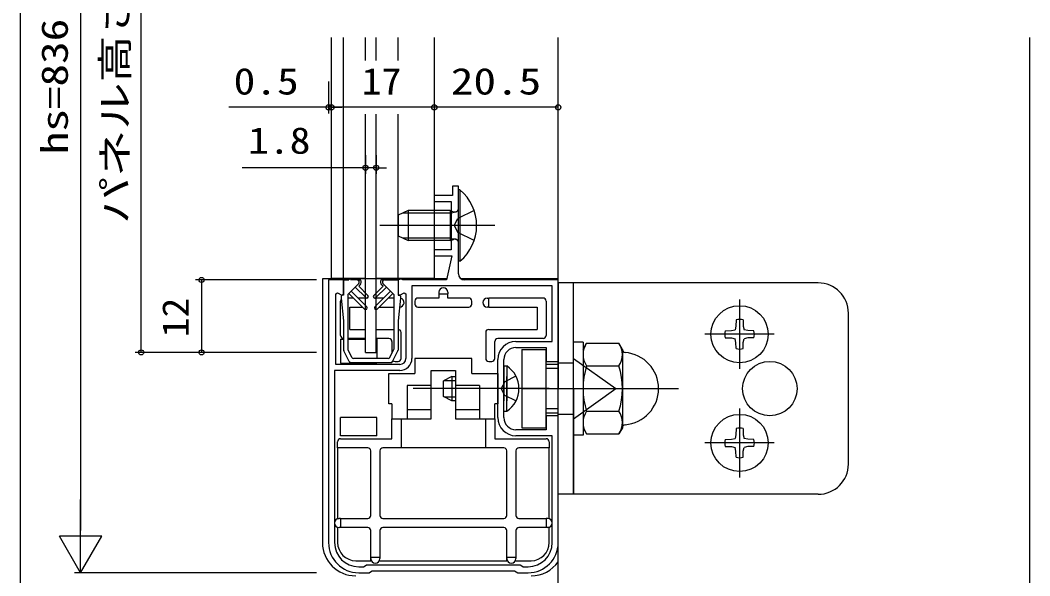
# Model space of a CAD drawing. Units: millimetres, scale not verified. Extents: x -693 to 693, y -1119 to 1122.
# Drawn here: x -491.5 to -324.5, y 475.9 to 567.9 of the extents above; entities that cross this region are included whole.
import ezdxf
from ezdxf.enums import TextEntityAlignment as Align

# ---------------------------------------------------------------- set-up
doc = ezdxf.new("R2010")
doc.units = ezdxf.units.MM
doc.header["$LTSCALE"] = 4
doc.linetypes.add('CHAIN2', pattern=[12, 9, -1, 1, -1])
doc.linetypes.add('DASHED3', pattern=[4, 3, -1])
for name, color, linetype in [('0-2_YKK_12', 2, 'Continuous'), ('0-3_YKK_13', 4, 'Continuous'), ('0-4_YKK_D', 6, 'Continuous'), ('0-6_YKK_11', 7, 'Continuous')]:
    doc.layers.add(name, color=color, linetype=linetype)
doc.styles.add('ＭＳ ゴシック', font='')
doc.styles.get('ＭＳ ゴシック').set_extended_font_data('MS Gothic')

msp = doc.modelspace()

# ---------------------------------------------------------------- linework, layer by layer
at = {"layer": '0-2_YKK_12'}
for p, q in [((-439.999, 525.218), (-439.999, 565.075)), ((-437.999, 525.218), (-437.999, 565.075)), ((-428.999, 561.269), (-428.999, 565.075)), ((-422.999, 565.075), (-422.999, 525.218)), ((-402.499, 189.774), (-402.499, 565.075)), ((-324.499, 189.774), (-324.499, 565.075)), ((-428.999, 525.218), (-428.999, 552.38)), ((-439.999, 525.218), (-434.499, 525.218)), ((-432.499, 525.218), (-422.999, 525.218))]:
    msp.add_line(p, q, dxfattribs=at)
at = {"layer": '0-3_YKK_13'}
for p, q in [((-434.401, 561.269), (-434.401, 565.075)), ((-432.601, 561.269), (-432.601, 565.075)), ((-434.401, 512.918), (-434.401, 552.38)), ((-432.601, 512.918), (-432.601, 552.38)), ((-418.999, 528.018), (-418.999, 539.818)), ((-418.751, 539.818), (-418.999, 539.818)), ((-418.751, 539.818), (-418.751, 528.018)), ((-418.751, 528.018), (-418.999, 528.018)), ((-441.499, 525.118), (-441.499, 481.411)), ((-420.958, 525.118), (-441.499, 525.118)), ((-437.149, 524.918), (-437.999, 524.918)), ((-437.999, 524.918), (-437.149, 524.918)), ((-435.749, 524.918), (-436.849, 524.918)), ((-435.749, 524.918), (-435.201, 524.918)), ((-431.249, 524.918), (-431.797, 524.918)), ((-431.249, 524.918), (-428.999, 524.918)), ((-402.499, 525.118), (-418.599, 525.118)), ((-399.999, 489.418), (-399.999, 524.418)), ((-437.299, 522.523), (-435.501, 524.321)), ((-436.775, 523.048), (-434.172, 520.445)), ((-436.078, 523.744), (-434.326, 521.992)), ((-435.512, 523.886), (-435.289, 524.109)), ((-435.512, 523.886), (-433.972, 522.345)), ((-431.485, 523.886), (-433.026, 522.345)), ((-430.223, 523.048), (-432.826, 520.445)), ((-430.92, 523.744), (-432.672, 521.992)), ((-431.485, 523.886), (-431.709, 524.109)), ((-429.699, 522.523), (-431.496, 524.321)), ((-422.249, 522.868), (-422.249, 522.618)), ((-420.749, 522.868), (-420.749, 522.618)), ((-438.499, 515.718), (-438.499, 521.418)), ((-437.299, 522.523), (-437.299, 513.454)), ((-436.352, 521.918), (-437.299, 521.918)), ((-437.128, 522.694), (-434.526, 520.092)), ((-434.401, 521.918), (-435.645, 521.918)), ((-431.352, 521.918), (-432.601, 521.918)), ((-429.87, 522.694), (-432.472, 520.092)), ((-429.699, 521.918), (-430.645, 521.918)), ((-429.699, 522.523), (-429.699, 513.454)), ((-426.199, 521.418), (-426.199, 520.918)), ((-422.249, 522.618), (-420.749, 522.618)), ((-416.799, 520.918), (-416.799, 521.418)), ((-414.249, 521.918), (-413.999, 521.918)), ((-404.999, 521.918), (-413.999, 521.918)), ((-413.999, 520.418), (-413.999, 521.918)), ((-404.499, 521.418), (-404.499, 515.718)), ((-432.145, 520.418), (-429.699, 520.418)), ((-428.749, 520.418), (-428.757, 520.418)), ((-425.699, 520.418), (-417.299, 520.418)), ((-413.999, 520.418), (-414.249, 520.418)), ((-354.499, 494.418), (-354.499, 519.418)), ((-437.999, 518.118), (-437.999, 513.289)), ((-428.999, 518.118), (-428.999, 513.289)), ((-373.092, 518.295), (-373.11, 517.257)), ((-371.906, 518.295), (-371.888, 517.257)), ((-436.999, 516.718), (-434.401, 516.718)), ((-432.601, 516.718), (-429.699, 516.718)), ((-428.499, 511.918), (-428.499, 516.218)), ((-414.499, 516.218), (-414.499, 511.918)), ((-413.999, 516.718), (-405.999, 516.718)), ((-374.876, 516.512), (-373.837, 516.53)), ((-373.837, 516.53), (-373.229, 516.648)), ((-373.11, 517.257), (-373.229, 516.648)), ((-371.888, 517.257), (-371.769, 516.648)), ((-371.161, 516.53), (-371.769, 516.648)), ((-370.122, 516.512), (-371.161, 516.53)), ((-438.499, 515.118), (-438.499, 511.118)), ((-438.499, 515.118), (-437.999, 515.118)), ((-434.401, 515.218), (-437.299, 515.218)), ((-437.299, 515.118), (-434.401, 515.118)), ((-430.499, 515.218), (-432.601, 515.218)), ((-432.601, 515.118), (-432.499, 515.118)), ((-432.499, 515.118), (-432.499, 511.918)), ((-429.999, 514.718), (-429.999, 512.784)), ((-412.999, 511.918), (-412.999, 514.718)), ((-404.999, 515.218), (-412.499, 515.218)), ((-398.399, 514.618), (-399.999, 514.618)), ((-398.399, 514.618), (-398.399, 499.218)), ((-398.399, 513.418), (-397.818, 514.424)), ((-397.818, 514.424), (-392.479, 514.424)), ((-391.899, 513.418), (-392.479, 514.424)), ((-374.872, 515.325), (-373.837, 515.307)), ((-373.837, 515.307), (-373.229, 515.189)), ((-373.11, 514.58), (-373.229, 515.189)), ((-373.092, 513.541), (-373.11, 514.58)), ((-371.906, 513.541), (-371.888, 514.58)), ((-371.888, 514.58), (-371.769, 515.189)), ((-371.161, 515.307), (-371.769, 515.189)), ((-370.122, 515.325), (-371.161, 515.307)), ((-437.082, 511.384), (-437.967, 513.155)), ((-436.649, 512.084), (-437.267, 513.32)), ((-434.401, 512.918), (-432.601, 512.918)), ((-430.349, 512.084), (-429.731, 513.32)), ((-429.916, 511.384), (-429.031, 513.155)), ((-408.499, 513.418), (-408.499, 500.418)), ((-408.499, 513.418), (-404.499, 513.418)), ((-404.499, 500.418), (-404.499, 513.418)), ((-398.399, 513.418), (-398.399, 500.418)), ((-391.899, 513.418), (-391.899, 500.418)), ((-438.499, 511.118), (-432.499, 511.118)), ((-436.813, 511.218), (-430.184, 511.218)), ((-430.617, 511.918), (-436.381, 511.918)), ((-432.499, 511.218), (-432.499, 511.118)), ((-429.499, 511.418), (-428.999, 511.418)), ((-413.999, 511.418), (-413.499, 511.418)), ((-430.499, 509.418), (-426.199, 509.418)), ((-430.499, 504.418), (-430.499, 509.418)), ((-416.799, 509.418), (-412.499, 509.418)), ((-412.499, 509.418), (-412.499, 504.418)), ((-411.499, 510.668), (-411.499, 504.918)), ((-411.499, 510.668), (-410.99, 510.668)), ((-410.99, 510.668), (-410.99, 504.918)), ((-402.499, 510.918), (-404.499, 510.918)), ((-402.499, 510.27), (-404.499, 510.27)), ((-397.818, 510.671), (-392.479, 510.671)), ((-420.099, 508.918), (-421.499, 508.218)), ((-421.499, 505.618), (-421.499, 508.218)), ((-421.407, 508.264), (-419.499, 508.264)), ((-420.099, 508.918), (-419.499, 508.918)), ((-420.099, 508.918), (-420.099, 504.918)), ((-411.499, 503.168), (-411.499, 508.918)), ((-410.99, 503.168), (-410.99, 508.918)), ((-427.499, 507.418), (-427.499, 501.918)), ((-423.499, 507.418), (-427.499, 507.418)), ((-423.499, 503.418), (-423.499, 507.418)), ((-415.499, 507.418), (-419.499, 507.418)), ((-419.499, 507.418), (-419.499, 503.418)), ((-399.999, 506.918), (-399.999, 489.418)), ((-429.999, 504.418), (-430.499, 504.418)), ((-420.099, 504.918), (-421.499, 505.618)), ((-421.407, 505.573), (-419.499, 505.573)), ((-419.499, 504.918), (-420.099, 504.918)), ((-412.499, 504.418), (-412.999, 504.418)), ((-423.499, 503.418), (-427.499, 503.418)), ((-415.499, 503.418), (-419.499, 503.418)), ((-411.499, 503.168), (-410.99, 503.168)), ((-402.499, 503.566), (-404.499, 503.566)), ((-404.499, 502.918), (-402.499, 502.918)), ((-397.818, 503.166), (-392.479, 503.166)), ((-438.499, 499.118), (-438.499, 502.118)), ((-432.499, 502.118), (-438.499, 502.118)), ((-432.499, 499.118), (-432.499, 502.118)), ((-429.999, 498.618), (-429.999, 501.918)), ((-428.499, 501.918), (-428.499, 497.118)), ((-414.499, 497.118), (-414.499, 501.918)), ((-412.999, 501.918), (-412.999, 498.618)), ((-408.499, 500.418), (-404.499, 500.418)), ((-398.399, 500.418), (-397.818, 499.413)), ((-397.818, 499.413), (-392.479, 499.413)), ((-391.899, 500.418), (-392.479, 499.413)), ((-373.092, 500.295), (-373.11, 499.257)), ((-371.906, 500.295), (-371.888, 499.257)), ((-438.999, 497.118), (-438.999, 498.118)), ((-432.499, 499.118), (-438.499, 499.118)), ((-438.499, 498.618), (-429.999, 498.618)), ((-412.999, 498.618), (-404.499, 498.618)), ((-403.999, 498.118), (-403.999, 497.118)), ((-398.399, 499.218), (-399.999, 499.218)), ((-374.876, 498.512), (-373.837, 498.53)), ((-373.837, 498.53), (-373.229, 498.648)), ((-373.11, 499.257), (-373.229, 498.648)), ((-371.888, 499.257), (-371.769, 498.648)), ((-371.161, 498.53), (-371.769, 498.648)), ((-370.122, 498.512), (-371.161, 498.53)), ((-433.999, 497.118), (-438.999, 497.118)), ((-433.499, 485.918), (-433.499, 496.618)), ((-431.999, 496.618), (-431.999, 485.918)), ((-428.499, 497.118), (-431.499, 497.118)), ((-414.499, 497.118), (-428.499, 497.118)), ((-411.499, 497.118), (-414.499, 497.118)), ((-410.999, 485.918), (-410.999, 496.618)), ((-409.499, 496.618), (-409.499, 485.918)), ((-403.999, 497.118), (-408.999, 497.118)), ((-404.002, 485.418), (-404.002, 497.118)), ((-374.872, 497.325), (-373.837, 497.307)), ((-373.837, 497.307), (-373.229, 497.189)), ((-373.11, 496.58), (-373.229, 497.189)), ((-373.092, 495.541), (-373.11, 496.58)), ((-371.906, 495.541), (-371.888, 496.58)), ((-371.888, 496.58), (-371.769, 497.189)), ((-371.161, 497.307), (-371.769, 497.189)), ((-370.122, 497.325), (-371.161, 497.307)), ((-438.499, 485.418), (-438.749, 485.418)), ((-438.499, 485.418), (-433.999, 485.418)), ((-438.499, 485.418), (-438.499, 483.918)), ((-431.499, 485.418), (-411.499, 485.418)), ((-408.999, 485.418), (-404.499, 485.418)), ((-404.499, 485.418), (-404.499, 483.918)), ((-404.249, 485.418), (-404.499, 485.418)), ((-438.995, 483.918), (-438.995, 481.418)), ((-438.499, 483.918), (-438.749, 483.918)), ((-433.999, 483.918), (-438.499, 483.918)), ((-433.499, 479.018), (-433.499, 483.418)), ((-431.999, 483.418), (-431.999, 479.018)), ((-411.499, 483.918), (-431.499, 483.918)), ((-410.999, 479.018), (-410.999, 483.418)), ((-409.499, 483.418), (-409.499, 479.018)), ((-404.499, 483.918), (-408.999, 483.918)), ((-404.249, 483.918), (-404.499, 483.918)), ((-404.002, 483.918), (-404.249, 483.918)), ((-404.002, 481.418), (-404.002, 483.918)), ((-436, 478.422), (-433.499, 478.422)), ((-433.499, 479.018), (-431.999, 479.018)), ((-433.499, 478.768), (-433.499, 479.018)), ((-433.499, 478.422), (-433.499, 478.768)), ((-431.999, 479.018), (-431.999, 478.768)), ((-431.999, 478.422), (-410.999, 478.422)), ((-410.999, 479.018), (-409.499, 479.018)), ((-410.999, 478.768), (-410.999, 479.018)), ((-410.999, 478.422), (-410.999, 478.768)), ((-409.499, 479.018), (-409.499, 478.768)), ((-409.499, 478.422), (-406.998, 478.422))]:
    msp.add_line(p, q, dxfattribs=at)
at = {"layer": '0-3_YKK_13', "linetype": 'DASHED3'}
for p, q in [((-427.299, 536.418), (-428.999, 535.618)), ((-420.399, 536.418), (-427.299, 536.418)), ((-427.299, 536.418), (-427.299, 531.418)), ((-420.399, 536.418), (-420.399, 531.418)), ((-420.399, 536.418), (-419.804, 536.202)), ((-420.399, 535.985), (-419.476, 536.179)), ((-416.416, 536.418), (-419.134, 535.063)), ((-428.999, 535.618), (-428.999, 532.218)), ((-420.399, 535.985), (-428.219, 535.985)), ((-419.743, 533.918), (-419.134, 535.063)), ((-419.743, 533.918), (-419.134, 532.773)), ((-416.416, 531.418), (-419.134, 532.773)), ((-428.999, 532.218), (-427.299, 531.418)), ((-420.399, 531.851), (-428.219, 531.851)), ((-420.399, 531.418), (-427.299, 531.418)), ((-420.399, 531.851), (-419.476, 531.658)), ((-420.399, 531.418), (-419.804, 531.635)), ((-402.499, 511.168), (-399.999, 511.168)), ((-399.999, 511.918), (-392.999, 506.918)), ((-399.999, 506.918), (-392.999, 506.918)), ((-399.999, 501.918), (-392.999, 506.918)), ((-402.499, 502.668), (-399.999, 502.668))]:
    msp.add_line(p, q, dxfattribs=at)
at = {"layer": '0-3_YKK_13', "linetype": 'CHAIN2'}
for p, q in [((-412.999, 533.918), (-431.999, 533.918)), ((-372.499, 521.653), (-372.499, 510.183)), ((-366.764, 515.918), (-378.234, 515.918)), ((-403.999, 506.918), (-426.499, 506.918)), ((-408.499, 506.918), (-382.584, 506.918)), ((-372.499, 503.653), (-372.499, 492.183)), ((-366.764, 497.918), (-378.234, 497.918))]:
    msp.add_line(p, q, dxfattribs=at)
at = {"layer": '0-3_YKK_13'}
for points in [[(-437.999, 524.918), (-437.999, 522.418), (-438.199, 522.418)], [(-428.999, 524.918), (-428.999, 522.418), (-428.799, 522.418)], [(-359.499, 524.418), (-402.499, 524.418), (-402.499, 506.918)], [(-438.399, 522.218), (-438.399, 521.918), (-437.999, 518.118)], [(-428.599, 522.218), (-428.599, 521.918), (-428.999, 518.118)], [(-422.249, 522.618), (-422.249, 521.918), (-425.699, 521.918)], [(-417.299, 521.918), (-420.749, 521.918), (-420.749, 522.618)], [(-436.999, 516.718), (-436.999, 520.418), (-434.852, 520.418)], [(-413.999, 520.418), (-405.999, 520.418), (-405.999, 516.718)], [(-416.799, 509.418), (-416.799, 511.918), (-426.199, 511.918), (-426.199, 509.418)], [(-423.499, 507.418), (-423.499, 509.918), (-419.499, 509.918), (-419.499, 507.418)], [(-415.499, 507.418), (-415.499, 501.918), (-412.999, 501.918), (-412.999, 504.418)], [(-359.499, 489.418), (-402.499, 489.418), (-402.499, 506.918)], [(-429.999, 504.418), (-429.999, 501.918), (-427.499, 501.918)], [(-427.499, 501.918), (-423.499, 501.918), (-423.499, 503.418)], [(-419.499, 503.418), (-419.499, 501.918), (-415.499, 501.918)], [(-438.995, 497.118), (-438.995, 485.418), (-438.749, 485.418)]]:
    msp.add_lwpolyline(points, dxfattribs=at)
at = {"layer": '0-3_YKK_13', "linetype": 'DASHED3'}
for points in [[(-409.49, 508.968), (-411.345, 508.063), (-411.954, 506.918)], [(-409.49, 504.868), (-411.345, 505.773), (-411.954, 506.918)]]:
    msp.add_lwpolyline(points, dxfattribs=at)
at = {"layer": '0-3_YKK_13'}
for centre, radius in [((-372.499, 515.918), 4.735), ((-367.499, 506.918), 4.5), ((-372.499, 497.918), 4.735)]:
    msp.add_circle(centre, radius, dxfattribs=at)
for centre, radius, start, end in [((-423.699, 533.918), 7.7, 309.98312, 50.01688), ((-436.999, 524.918), 0.15, 0, 180), ((-435.749, 524.568), 0.35, 315, 90), ((-435.749, 524.568), 0.65, 315, 32.57897), ((-431.249, 524.568), 0.65, 147.42103, 225), ((-431.249, 524.568), 0.35, 90, 225), ((-359.499, 519.418), 5, 0, 90), ((-421.499, 522.868), 0.75, 0, 180), ((-437.999, 521.418), 0.5, 139.71123, 180), ((-438.199, 522.218), 0.2, 90, 180), ((-434.149, 522.168), 0.25, 225, 45), ((-432.849, 522.168), 0.25, 135, 315), ((-428.799, 522.218), 0.2, 0, 90), ((-428.749, 521.168), 0.75, 270, 78.58443), ((-425.699, 521.418), 0.5, 90, 180), ((-417.299, 521.418), 0.5, 0, 90), ((-414.249, 521.168), 0.75, 90, 270), ((-404.999, 521.418), 0.5, 0, 90), ((-434.349, 520.268), 0.25, 225, 45), ((-432.649, 520.268), 0.25, 135, 315), ((-425.699, 520.918), 0.5, 180, 270), ((-417.299, 520.918), 0.5, 270, 0), ((-372.499, 515.918), 2.45, 75.9892, 104.0108), ((-428.999, 516.218), 0.5, 0, 90), ((-413.999, 516.218), 0.5, 90, 180), ((-372.499, 515.918), 2.45, 165.9892, 194.0108), ((-372.499, 515.918), 2.45, 345.9892, 14.0108), ((-437.999, 515.718), 0.5, 180, 270), ((-430.499, 514.718), 0.5, 0, 90), ((-412.499, 514.718), 0.5, 90, 180), ((-404.999, 515.718), 0.5, 270, 0), ((-395.076, 512.548), 3.323, 145.61575, 214.38425), ((-395.221, 512.548), 3.323, 325.61575, 34.38425), ((-437.699, 513.289), 0.3, 180, 206.56505), ((-436.999, 513.454), 0.3, 180, 206.56505), ((-429.999, 513.454), 0.3, 333.43495, 0), ((-429.299, 513.289), 0.3, 333.43495, 0), ((-391.399, 513.399), 0.5, 180, 265.58827), ((-391.899, 506.918), 6, 274.41173, 85.58827), ((-372.499, 515.918), 2.45, 255.9892, 284.0108), ((-436.813, 511.518), 0.3, 206.56505, 270), ((-436.381, 512.218), 0.3, 206.56505, 270), ((-430.617, 512.218), 0.3, 270, 333.43495), ((-430.184, 511.518), 0.3, 270, 333.43495), ((-429.499, 511.918), 0.5, 227.87063, 270), ((-428.999, 511.918), 0.5, 270, 0), ((-413.999, 511.918), 0.5, 180, 270), ((-413.499, 511.918), 0.5, 270, 0), ((-413.526, 506.918), 4.527, 304.06671, 55.93329), ((-385.979, 506.918), 12.419, 162.41205, 197.58795), ((-404.318, 506.918), 12.419, 342.41205, 17.58795), ((-395.076, 501.289), 3.323, 145.61575, 214.38425), ((-395.221, 501.289), 3.323, 325.61575, 34.38425), ((-391.399, 500.438), 0.5, 94.41173, 180), ((-372.499, 497.918), 2.45, 75.9892, 104.0108), ((-438.499, 498.118), 0.5, 90, 180), ((-404.499, 498.118), 0.5, 0, 90), ((-372.499, 497.918), 2.45, 165.9892, 194.0108), ((-372.499, 497.918), 2.45, 345.9892, 14.0108), ((-433.999, 496.618), 0.5, 0, 90), ((-431.499, 496.618), 0.5, 90, 180), ((-411.499, 496.618), 0.5, 0, 90), ((-408.999, 496.618), 0.5, 90, 180), ((-372.499, 497.918), 2.45, 255.9892, 284.0108), ((-359.499, 494.418), 5, 270, 0), ((-438.749, 484.668), 0.75, 90, 270), ((-433.999, 485.918), 0.5, 270, 0), ((-431.499, 485.918), 0.5, 180, 270), ((-411.499, 485.918), 0.5, 270, 0), ((-408.999, 485.918), 0.5, 180, 270), ((-404.249, 484.668), 0.75, 270, 90), ((-433.999, 483.418), 0.5, 0, 90), ((-431.499, 483.418), 0.5, 90, 180), ((-411.499, 483.418), 0.5, 0, 90), ((-408.999, 483.418), 0.5, 90, 180), ((-432.749, 478.768), 0.75, 180, 0), ((-410.249, 478.768), 0.75, 180, 0)]:
    msp.add_arc(centre, radius, start, end, dxfattribs=at)
at = {"layer": '0-3_YKK_13', "linetype": 'DASHED3'}
for centre, start, end in [((-419.599, 536.766), 250.03043, 0), ((-419.599, 531.071), 0, 109.96957)]:
    msp.add_arc(centre, 0.6, start, end, dxfattribs=at)
at = {"layer": '0-3_YKK_13'}
for centre, major_axis, end_param in [((-435.991, 481.426), (-3.9, -3.9), 7.0672139), ((-435.991, 481.426), (-2.127, -2.127), 7.0672139), ((-407.006, 481.426), (2.127, -2.127), 7.0672139), ((-407.006, 481.426), (3.9, -3.9), 6.4557969)]:
    msp.add_ellipse(centre, major_axis=major_axis, ratio=0.997265, start_param=5.4991567, end_param=end_param, dxfattribs=at)
at = {"layer": '0-4_YKK_D'}
for p, q in [((-491.499, 637.418), (-491.499, 189.774)), ((-481.499, 630.418), (-481.499, 483.418)), ((-471.499, 512.918), (-471.499, 600.918)), ((-440.499, 557.782), (-440.499, 552.495)), ((-440.499, 553.495), (-456.999, 553.495)), ((-439.999, 553.495), (-440.499, 553.495)), ((-439.999, 553.495), (-438.299, 553.495)), ((-422.999, 553.495), (-439.999, 553.495)), ((-402.499, 553.495), (-422.999, 553.495)), ((-434.401, 545.552), (-434.401, 542.495)), ((-432.601, 545.552), (-432.601, 542.495)), ((-434.401, 543.495), (-454.801, 543.495)), ((-432.601, 543.495), (-434.401, 543.495)), ((-432.601, 543.495), (-430.901, 543.495)), ((-442.499, 524.918), (-462.499, 524.918)), ((-461.499, 524.918), (-461.499, 512.918)), ((-442.499, 512.918), (-472.499, 512.918)), ((-442.499, 512.918), (-462.499, 512.918)), ((-481.499, 476.418), (-481.499, 488.543)), ((-481.499, 476.418), (-484.999, 482.481)), ((-477.999, 482.481), (-484.999, 482.481)), ((-481.499, 476.418), (-477.999, 482.481)), ((-442.499, 476.418), (-482.499, 476.418))]:
    msp.add_line(p, q, dxfattribs=at)
for centre in [(-440.499, 553.495), (-439.999, 553.495), (-439.999, 553.495), (-422.999, 553.495), (-422.999, 553.495), (-402.499, 553.495), (-434.401, 543.495), (-432.601, 543.495), (-461.499, 524.918), (-471.499, 512.918), (-461.499, 512.918)]:
    msp.add_circle(centre, 0.425, dxfattribs=at)
at = {"layer": '0-6_YKK_11'}
for p, q in [((-440.499, 524.918), (-440.499, 481.418)), ((-412.499, 502.118), (-412.499, 511.718)), ((-411.499, 502.118), (-411.499, 511.718)), ((-439.499, 509.918), (-439.499, 481.418)), ((-439.499, 509.918), (-439.499, 481.418)), ((-428.699, 509.918), (-439.499, 509.918))]:
    msp.add_line(p, q, dxfattribs=at)
for points in [[(-418.999, 525.918), (-418.999, 540.418), (-419.999, 540.418), (-419.999, 538.918), (-422.999, 538.918), (-422.999, 537.918), (-420.199, 537.918), (-420.199, 529.918), (-422.999, 529.918), (-422.999, 528.918), (-420.126, 528.918), (-420.999, 524.918), (-428.179, 524.918), (-428.439, 525.068), (-428.999, 524.918), (-428.999, 522.545), (-428.699, 522.372), (-427.999, 522.776), (-427.699, 522.603), (-427.699, 511.918)], [(-428.699, 510.918), (-439.299, 510.918), (-439.299, 522.603), (-438.999, 522.776), (-438.299, 522.372), (-437.999, 522.545), (-437.999, 524.918), (-440.499, 524.918)], [(-409.499, 513.718), (-404.499, 513.718), (-404.499, 511.418), (-402.499, 511.418), (-402.499, 524.918), (-417.999, 524.918)], [(-409.499, 514.718), (-403.499, 514.718), (-403.499, 523.918), (-426.699, 523.918), (-426.699, 511.918)], [(-402.499, 481.418), (-402.499, 502.418), (-404.499, 502.418), (-404.499, 500.118), (-409.499, 500.118)], [(-403.499, 481.418), (-403.499, 499.118), (-409.499, 499.118)], [(-435.499, 477.418), (-434.719, 477.418), (-434.459, 477.568), (-434.199, 477.718), (-408.799, 477.718), (-408.539, 477.568), (-408.279, 477.418), (-407.499, 477.418)], [(-435.499, 476.418), (-433.799, 476.418), (-433.539, 476.568), (-433.279, 476.718), (-409.719, 476.718), (-409.459, 476.568), (-409.199, 476.418), (-407.499, 476.418)]]:
    msp.add_lwpolyline(points, dxfattribs=at)
for centre, radius, start, end in [((-417.999, 525.918), 1, 180.00001, 269.99999), ((-409.499, 511.718), 3, 90.00001, 179.99999), ((-409.499, 511.718), 2, 90.00001, 179.99999), ((-428.699, 511.918), 1, 270.00001, 359.99999), ((-428.699, 511.918), 2, 270.00001, 359.99999), ((-409.499, 502.118), 3, 180.00001, 269.99999), ((-409.499, 502.118), 2, 180.00001, 269.99999), ((-435.499, 481.418), 5, 180.00001, 269.99999), ((-435.499, 481.418), 4, 180.00001, 269.99999), ((-407.499, 481.418), 5, 270.00001, 359.99999), ((-407.499, 481.418), 4, 270.00001, 359.99999)]:
    msp.add_arc(centre, radius, start, end, dxfattribs=at)

# ---------------------------------------------------------------- texts
at = {"layer": '0-4_YKK_D', "style": 'ＭＳ ゴシック'}
for s, width, p in [('パネル高さ\u3000763', 1.3, (-472.299, 534.198)), ('hs=836', 1.25, (-482.299, 545.718)), ('12', 1.1, (-462.299, 515.398))]:
    msp.add_text(s, height=4.399, rotation=90, dxfattribs=dict(at, width=width)).set_placement(p, align=Align.BOTTOM_LEFT)
for s, width, p in [('0.5', 1.2, (-456.199, 554.295)), ('17', 1.1, (-435.019, 554.295)), ('20.5', 1.25, (-420.269, 554.295)), ('1.8', 1.15, (-453.801, 544.495))]:
    msp.add_text(s, height=4.399, dxfattribs=dict(at, width=width)).set_placement(p, align=Align.BOTTOM_LEFT)

doc.saveas('drawing.dxf')
